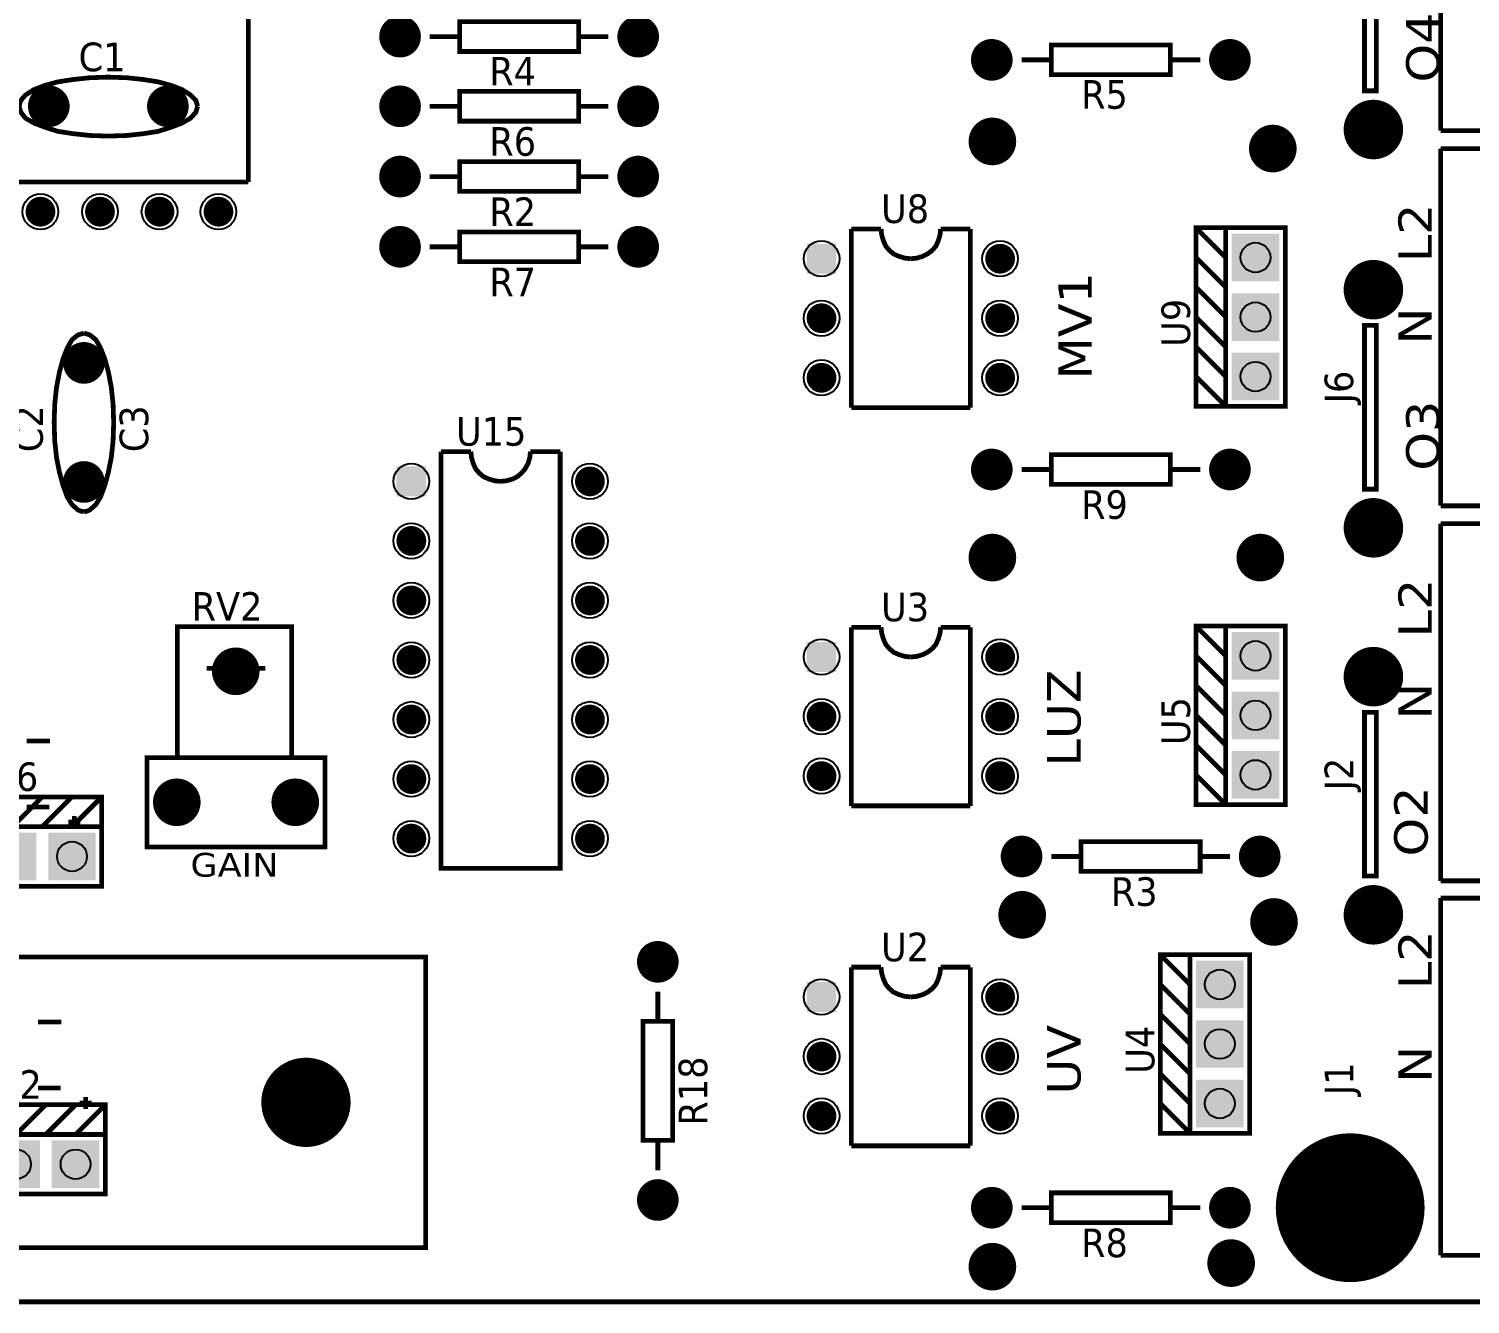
# Model space of a CAD drawing. Header units: millimetres. Extents: x 123.5 to 144.3, y 105.4 to 121.6.
# Drawn here: x 129.436 to 133.068, y 110.285 to 113.498 of the extents above; entities that cross this region are included whole.
import ezdxf

# ---------------------------------------------------------------- set-up
doc = ezdxf.new("R2010")
doc.units = ezdxf.units.MM
doc.layers.add('12632256', color=7, linetype='Continuous')
doc.layers.add('BLK_12AWG', color=7, linetype='Continuous')
doc.styles.get("Standard").update_dxf_attribs({"font": 'tahoma.ttf'})

# ---------------------------------------------------------------- blocks, each defined once
blk = doc.blocks.new('EPAD')
at = {"const_width": 0.5}
blk.add_lwpolyline([(-0.25, 0, 1), (0.25, 0, 1)], format="xyb", close=True, dxfattribs=at)
blk = doc.blocks.new('RPAD')
blk.add_trace([(-0.5, -0.5), (-0.5, 0.5), (0.5, -0.5), (0.5, 0.5)])
blk = doc.blocks.new('TarjetaElec')
at = {"const_width": 0.008}
for points in [[(149.0406, 100.3538), (154.0006, 100.3538), (154.0006, 104.4678), (149.0406, 104.4678), (149.0406, 100.3538)], [(153.5426, 102.9198), (153.5426, 102.3208)], [(151.5396, 102.7338), (151.5396, 102.2348)], [(153.4146, 102.3878), (153.4346, 102.3878), (153.4346, 102.6618), (153.4146, 102.6618), (153.4146, 102.3878)], [(151.8946, 102.4538), (152.0946, 102.4538), (152.0946, 102.5038), (151.8946, 102.5038), (151.8946, 102.4538)], [(151.8946, 102.4788), (151.8446, 102.4788)], [(152.1446, 102.4788), (152.0946, 102.4788)], [(152.8886, 102.4148), (153.0886, 102.4148), (153.0886, 102.4648), (152.8886, 102.4648), (152.8886, 102.4148)], [(152.8886, 102.4398), (152.8386, 102.4398)], [(153.1386, 102.4398), (153.0886, 102.4398)], [(151.1546, 102.3618), (151.1576, 102.3718), (151.1656, 102.3808), (151.1796, 102.3898), (151.1976, 102.3968), (151.2196, 102.4028), (151.2456, 102.4068), (151.2736, 102.4098), (151.3046, 102.4108)], [(151.4546, 102.3618), (151.4516, 102.3718), (151.4426, 102.3808), (151.4286, 102.3898), (151.4106, 102.3968), (151.3886, 102.4028), (151.3636, 102.4068), (151.3356, 102.4098), (151.3046, 102.4108)], [(151.8946, 102.3368), (152.0946, 102.3368), (152.0946, 102.3868), (151.8946, 102.3868), (151.8946, 102.3368)], [(151.1546, 102.3618), (151.1576, 102.3518), (151.1656, 102.3418), (151.1796, 102.3338), (151.1976, 102.3268), (151.2196, 102.3198), (151.2456, 102.3158), (151.2736, 102.3128), (151.3046, 102.3118)], [(151.4546, 102.3618), (151.4516, 102.3518), (151.4426, 102.3418), (151.4286, 102.3338), (151.4106, 102.3268), (151.3886, 102.3198), (151.3636, 102.3158), (151.3356, 102.3128), (151.3046, 102.3118)], [(151.8946, 102.3618), (151.8446, 102.3618)], [(152.1446, 102.3618), (152.0946, 102.3618)], [(153.5426, 102.3208), (153.9426, 102.3208)], [(153.5426, 102.2908), (153.9426, 102.2908)], [(153.5426, 102.2908), (153.5426, 101.6908)], [(151.8946, 102.2188), (152.0946, 102.2188), (152.0946, 102.2688), (151.8946, 102.2688), (151.8946, 102.2188)], [(151.8946, 102.2438), (151.8446, 102.2438)], [(152.1446, 102.2438), (152.0946, 102.2438)], [(149.5406, 102.2348), (151.5396, 102.2348)], [(151.8946, 102.1008), (152.0946, 102.1008), (152.0946, 102.1508), (151.8946, 102.1508), (151.8946, 102.1008)], [(152.5526, 102.1558), (152.6026, 102.1558)], [(152.5526, 102.1558), (152.5526, 101.8558)], [(152.6526, 102.1058), (152.6426, 102.1068), (152.6326, 102.1098), (152.6236, 102.1138), (152.6166, 102.1198), (152.6106, 102.1268), (152.6066, 102.1358), (152.6036, 102.1458), (152.6026, 102.1558)], [(152.6526, 102.1058), (152.6626, 102.1068), (152.6726, 102.1098), (152.6806, 102.1138), (152.6886, 102.1198), (152.6946, 102.1268), (152.6986, 102.1358), (152.7016, 102.1458), (152.7026, 102.1558)], [(152.7026, 102.1558), (152.7526, 102.1558)], [(152.7526, 102.1558), (152.7526, 101.8558)], [(153.1816, 101.8578), (153.2816, 101.8578), (153.2816, 102.1578), (153.1816, 102.1578), (153.1816, 101.8578), (153.1316, 101.8578), (153.1316, 102.1578), (153.1816, 102.1578)], [(153.1816, 102.1078), (153.1316, 102.1578)], [(151.8946, 102.1258), (151.8446, 102.1258)], [(152.1446, 102.1258), (152.0946, 102.1258)], [(153.1816, 102.0578), (153.1316, 102.1078)], [(153.1816, 102.0078), (153.1316, 102.0578)], [(153.1816, 101.9578), (153.1316, 102.0078)], [(151.2636, 101.9808), (151.2536, 101.9778), (151.2436, 101.9698), (151.2356, 101.9558), (151.2286, 101.9378), (151.2226, 101.9158), (151.2176, 101.8898), (151.2146, 101.8618), (151.2136, 101.8308)], [(151.2636, 101.9808), (151.2736, 101.9778), (151.2836, 101.9698), (151.2916, 101.9558), (151.2986, 101.9378), (151.3046, 101.9158), (151.3096, 101.8898), (151.3126, 101.8618), (151.3136, 101.8308)], [(153.4146, 101.7188), (153.4346, 101.7188), (153.4346, 101.9938), (153.4146, 101.9938), (153.4146, 101.7188)], [(153.1816, 101.9078), (153.1316, 101.9578)], [(153.1816, 101.8578), (153.1316, 101.9078)], [(152.5526, 101.8558), (152.7526, 101.8558)], [(151.2636, 101.6808), (151.2586, 101.6818), (151.2536, 101.6838), (151.2436, 101.6928), (151.2356, 101.7058), (151.2286, 101.7248), (151.2226, 101.7468), (151.2176, 101.7718), (151.2146, 101.7998), (151.2136, 101.8308)], [(151.2636, 101.6808), (151.2686, 101.6818), (151.2736, 101.6838), (151.2836, 101.6928), (151.2916, 101.7058), (151.2986, 101.7248), (151.3046, 101.7468), (151.3096, 101.7718), (151.3126, 101.7998), (151.3136, 101.8308)], [(151.8636, 101.7818), (151.9136, 101.7818)], [(151.8636, 101.7818), (151.8636, 101.0818), (152.0636, 101.0818), (152.0636, 101.7818)], [(151.9636, 101.7318), (151.9536, 101.7328), (151.9436, 101.7358), (151.9346, 101.7398), (151.9276, 101.7458), (151.9216, 101.7528), (151.9176, 101.7618), (151.9146, 101.7718), (151.9136, 101.7818)], [(151.9636, 101.7318), (151.9736, 101.7328), (151.9836, 101.7358), (151.9916, 101.7398), (151.9986, 101.7458), (152.0046, 101.7528), (152.0096, 101.7618), (152.0126, 101.7718), (152.0136, 101.7818)], [(152.0136, 101.7818), (152.0636, 101.7818)], [(152.8886, 101.7268), (153.0886, 101.7268), (153.0886, 101.7768), (152.8886, 101.7768), (152.8886, 101.7268)], [(152.8886, 101.7518), (152.8386, 101.7518)], [(153.1386, 101.7518), (153.0886, 101.7518)], [(153.5426, 101.6908), (153.9426, 101.6908)], [(153.5426, 101.6608), (153.9426, 101.6608)], [(153.5426, 101.6608), (153.5426, 101.0608)], [(151.4206, 101.2678), (151.6126, 101.2678), (151.6126, 101.4878), (151.4206, 101.4878), (151.4206, 101.2678)], [(153.1816, 101.1888), (153.2816, 101.1888), (153.2816, 101.4888), (153.1816, 101.4888), (153.1816, 101.1888), (153.1316, 101.1888), (153.1316, 101.4888), (153.1816, 101.4888)], [(153.1816, 101.4388), (153.1316, 101.4888)], [(152.5526, 101.4868), (152.6026, 101.4868)], [(152.5526, 101.4868), (152.5526, 101.1868)], [(152.6526, 101.4368), (152.6426, 101.4378), (152.6326, 101.4408), (152.6236, 101.4448), (152.6166, 101.4508), (152.6106, 101.4578), (152.6066, 101.4668), (152.6036, 101.4768), (152.6026, 101.4868)], [(152.6526, 101.4368), (152.6626, 101.4378), (152.6726, 101.4408), (152.6806, 101.4448), (152.6886, 101.4508), (152.6946, 101.4578), (152.6986, 101.4668), (152.7016, 101.4768), (152.7026, 101.4868)], [(152.7026, 101.4868), (152.7526, 101.4868)], [(152.7526, 101.4868), (152.7526, 101.1868)], [(153.1816, 101.3888), (153.1316, 101.4388)], [(151.4696, 101.4178), (151.5686, 101.4178)], [(153.1816, 101.3388), (153.1316, 101.3888)], [(153.4146, 101.0688), (153.4346, 101.0688), (153.4346, 101.3438), (153.4146, 101.3438), (153.4146, 101.0688)], [(153.1816, 101.2888), (153.1316, 101.3388)], [(151.1676, 101.2958), (151.2066, 101.2958)], [(153.1816, 101.2388), (153.1316, 101.2888)], [(151.3696, 101.1178), (151.6686, 101.1178), (151.6686, 101.2678), (151.3696, 101.2678), (151.3696, 101.1178)], [(153.1816, 101.1888), (153.1316, 101.2388)], [(150.9936, 101.1518), (150.9936, 101.2018), (151.2936, 101.2018), (151.2936, 101.1518)], [(151.1436, 101.1518), (151.1936, 101.2018)], [(151.1936, 101.1518), (151.2436, 101.2018)], [(151.2436, 101.1518), (151.2936, 101.2018)], [(151.1676, 101.1848), (151.2056, 101.1848)], [(152.5526, 101.1868), (152.7526, 101.1868)], [(150.9936, 101.0518), (151.2936, 101.0518), (151.2936, 101.1518), (150.9936, 101.1518), (150.9936, 101.0518)], [(151.2376, 101.1598), (151.2576, 101.1598)], [(151.2476, 101.1698), (151.2476, 101.1498)], [(152.9386, 101.0768), (153.1386, 101.0768), (153.1386, 101.1268), (152.9386, 101.1268), (152.9386, 101.0768)], [(152.9386, 101.1018), (152.8886, 101.1018)], [(153.1886, 101.1018), (153.1386, 101.1018)], [(153.5426, 101.0608), (153.9426, 101.0608)], [(153.5426, 101.0318), (153.9426, 101.0318)], [(153.5426, 101.0318), (153.5426, 100.4318)], [(150.4606, 100.4448), (151.8376, 100.4448), (151.8376, 100.9328), (150.4606, 100.9328), (150.4606, 100.4448)], [(153.1216, 100.6368), (153.2216, 100.6368), (153.2216, 100.9368), (153.1216, 100.9368), (153.1216, 100.6368), (153.0716, 100.6368), (153.0716, 100.9368), (153.1216, 100.9368)], [(153.1216, 100.8868), (153.0716, 100.9368)], [(152.5526, 100.9158), (152.6026, 100.9158)], [(152.5526, 100.9158), (152.5526, 100.6158)], [(152.6526, 100.8658), (152.6426, 100.8668), (152.6326, 100.8698), (152.6236, 100.8738), (152.6166, 100.8798), (152.6106, 100.8868), (152.6066, 100.8958), (152.6036, 100.9058), (152.6026, 100.9158)], [(152.6526, 100.8658), (152.6626, 100.8668), (152.6726, 100.8698), (152.6806, 100.8738), (152.6886, 100.8798), (152.6946, 100.8868), (152.6986, 100.8958), (152.7016, 100.9058), (152.7026, 100.9158)], [(152.7026, 100.9158), (152.7526, 100.9158)], [(152.7526, 100.9158), (152.7526, 100.6158)], [(153.1216, 100.8368), (153.0716, 100.8868)], [(152.2276, 100.8748), (152.2276, 100.8248)], [(153.1216, 100.7868), (153.0716, 100.8368)], [(151.1866, 100.8238), (151.2256, 100.8238)], [(152.2026, 100.6248), (152.2526, 100.6248), (152.2526, 100.8248), (152.2026, 100.8248), (152.2026, 100.6248)], [(153.1216, 100.7368), (153.0716, 100.7868)], [(153.1216, 100.6868), (153.0716, 100.7368)], [(151.1866, 100.7128), (151.2246, 100.7128)], [(151.2666, 100.6978), (151.2666, 100.6778)], [(150.9996, 100.6348), (150.9996, 100.6848), (151.2996, 100.6848), (151.2996, 100.6348)], [(151.1496, 100.6348), (151.1996, 100.6848)], [(151.1996, 100.6348), (151.2496, 100.6848)], [(151.2496, 100.6348), (151.2996, 100.6848)], [(151.2566, 100.6878), (151.2766, 100.6878)], [(153.1216, 100.6368), (153.0716, 100.6868)], [(150.9996, 100.5348), (151.2996, 100.5348), (151.2996, 100.6348), (150.9996, 100.6348), (150.9996, 100.5348)], [(152.2276, 100.6248), (152.2276, 100.5748)], [(152.5526, 100.6158), (152.7526, 100.6158)], [(152.8886, 100.4868), (153.0886, 100.4868), (153.0886, 100.5368), (152.8886, 100.5368), (152.8886, 100.4868)], [(152.8886, 100.5118), (152.8386, 100.5118)], [(153.1386, 100.5118), (153.0886, 100.5118)], [(153.5426, 100.4318), (153.9426, 100.4318)]]:
    blk.add_lwpolyline(points, dxfattribs=at)
for centre, radius in [((151.7946, 102.4788), 0.025), ((152.1946, 102.4788), 0.025), ((152.7886, 102.4398), 0.025), ((153.1886, 102.4398), 0.025), ((151.2046, 102.3618), 0.025), ((151.4046, 102.3618), 0.025), ((151.7946, 102.3618), 0.025), ((152.1946, 102.3618), 0.025), ((153.4296, 102.3228), 0.025), ((152.7896, 102.3028), 0.025), ((153.2606, 102.2908), 0.025), ((151.7946, 102.2438), 0.025), ((152.1946, 102.2438), 0.025), ((151.1906, 102.1848), 0.03), ((151.2906, 102.1848), 0.03), ((151.3906, 102.1848), 0.03), ((151.4896, 102.1848), 0.03), ((151.7946, 102.1258), 0.025), ((152.1946, 102.1258), 0.025), ((152.5026, 102.1058), 0.03), ((152.8026, 102.1058), 0.03), ((153.2316, 102.1078), 0.025), ((153.4296, 102.0538), 0.025), ((152.5026, 102.0058), 0.03), ((152.8026, 102.0058), 0.03), ((153.2316, 102.0078), 0.025), ((151.2636, 101.9308), 0.025), ((152.5026, 101.9058), 0.03), ((152.8026, 101.9058), 0.03), ((153.2316, 101.9078), 0.025), ((151.8136, 101.7318), 0.03), ((152.1136, 101.7318), 0.03), ((152.7886, 101.7518), 0.025), ((153.1886, 101.7518), 0.025), ((151.2636, 101.7308), 0.025), ((151.8136, 101.6318), 0.03), ((152.1136, 101.6318), 0.03), ((153.4296, 101.6538), 0.025), ((152.7896, 101.6038), 0.025), ((153.2396, 101.6038), 0.025), ((151.8136, 101.5318), 0.03), ((152.1136, 101.5318), 0.03), ((151.8136, 101.4318), 0.03), ((152.1136, 101.4318), 0.03), ((152.5026, 101.4368), 0.03), ((152.8026, 101.4368), 0.03), ((153.2316, 101.4388), 0.025), ((151.5186, 101.4128), 0.025), ((153.4296, 101.4038), 0.025), ((151.8136, 101.3318), 0.03), ((152.1136, 101.3318), 0.03), ((152.5026, 101.3368), 0.03), ((152.8026, 101.3368), 0.03), ((153.2316, 101.3388), 0.025), ((151.8136, 101.2318), 0.03), ((152.1136, 101.2318), 0.03), ((152.5026, 101.2368), 0.03), ((152.8026, 101.2368), 0.03), ((153.2316, 101.2388), 0.025), ((151.4196, 101.1928), 0.025), ((151.6186, 101.1928), 0.025), ((151.8136, 101.1318), 0.03), ((152.1136, 101.1318), 0.03), ((151.2436, 101.1018), 0.025), ((152.8386, 101.1018), 0.025), ((153.2386, 101.1018), 0.025), ((152.8396, 101.0038), 0.025), ((153.2626, 100.9918), 0.025), ((153.4296, 101.0038), 0.025), ((152.2276, 100.9248), 0.025), ((153.1716, 100.8868), 0.025), ((152.5026, 100.8658), 0.03), ((152.8026, 100.8658), 0.03), ((152.5026, 100.7658), 0.03), ((152.8026, 100.7658), 0.03), ((153.1716, 100.7868), 0.025), ((151.6366, 100.6888), 0.03), ((152.5026, 100.6658), 0.03), ((152.8026, 100.6658), 0.03), ((153.1716, 100.6868), 0.025), ((151.1496, 100.5848), 0.025), ((151.2496, 100.5848), 0.025), ((152.2276, 100.5248), 0.025), ((152.7886, 100.5118), 0.025), ((153.1886, 100.5118), 0.025), ((153.3906, 100.5118), 0.03), ((152.7896, 100.4128), 0.025), ((153.1906, 100.4188), 0.025)]:
    blk.add_circle(centre, radius)
for name, p, xscale, yscale in [('EPAD', (151.7946, 102.4788), 0.07, 0.07), ('EPAD', (152.1946, 102.4788), 0.07, 0.07), ('EPAD', (152.7886, 102.4398), 0.07, 0.07), ('EPAD', (153.1886, 102.4398), 0.07, 0.07), ('EPAD', (151.2046, 102.3618), 0.07, 0.07), ('EPAD', (151.4046, 102.3618), 0.07, 0.07), ('EPAD', (151.7946, 102.3618), 0.07, 0.07), ('EPAD', (152.1946, 102.3618), 0.07, 0.07), ('EPAD', (153.4296, 102.3228), 0.1, 0.1), ('EPAD', (152.7896, 102.3028), 0.08, 0.08), ('EPAD', (153.2606, 102.2908), 0.08, 0.08), ('EPAD', (151.7946, 102.2438), 0.07, 0.07), ('EPAD', (152.1946, 102.2438), 0.07, 0.07), ('EPAD', (151.1906, 102.1848), 0.05, 0.05), ('EPAD', (151.2906, 102.1848), 0.05, 0.05), ('EPAD', (151.3906, 102.1848), 0.05, 0.05), ('EPAD', (151.4896, 102.1848), 0.05, 0.05), ('EPAD', (151.7946, 102.1258), 0.07, 0.07), ('EPAD', (152.1946, 102.1258), 0.07, 0.07), ('EPAD', (152.8026, 102.1058), 0.05, 0.05), ('EPAD', (153.4296, 102.0538), 0.1, 0.1), ('EPAD', (152.5026, 102.0058), 0.05, 0.05), ('EPAD', (152.8026, 102.0058), 0.05, 0.05), ('EPAD', (151.2636, 101.9308), 0.07, 0.07), ('EPAD', (152.5026, 101.9058), 0.05, 0.05), ('EPAD', (152.8026, 101.9058), 0.05, 0.05), ('EPAD', (152.7886, 101.7518), 0.07, 0.07), ('EPAD', (153.1886, 101.7518), 0.07, 0.07), ('EPAD', (151.2636, 101.7308), 0.07, 0.07), ('EPAD', (152.1136, 101.7318), 0.05, 0.05), ('EPAD', (153.4296, 101.6538), 0.1, 0.1), ('EPAD', (151.8136, 101.6318), 0.05, 0.05), ('EPAD', (152.1136, 101.6318), 0.05, 0.05), ('EPAD', (152.7896, 101.6038), 0.08, 0.08), ('EPAD', (153.2396, 101.6038), 0.08, 0.08), ('EPAD', (151.8136, 101.5318), 0.05, 0.05), ('EPAD', (152.1136, 101.5318), 0.05, 0.05), ('EPAD', (151.5186, 101.4128), 0.08, 0.08), ('EPAD', (151.8136, 101.4318), 0.05, 0.05), ('EPAD', (152.1136, 101.4318), 0.05, 0.05), ('EPAD', (152.8026, 101.4368), 0.05, 0.05), ('EPAD', (153.4296, 101.4038), 0.1, 0.1), ('EPAD', (151.8136, 101.3318), 0.05, 0.05), ('EPAD', (152.1136, 101.3318), 0.05, 0.05), ('EPAD', (152.5026, 101.3368), 0.05, 0.05), ('EPAD', (152.8026, 101.3368), 0.05, 0.05), ('EPAD', (151.8136, 101.2318), 0.05, 0.05), ('EPAD', (152.1136, 101.2318), 0.05, 0.05), ('EPAD', (152.5026, 101.2368), 0.05, 0.05), ('EPAD', (152.8026, 101.2368), 0.05, 0.05), ('EPAD', (151.4196, 101.1928), 0.08, 0.08), ('EPAD', (151.6186, 101.1928), 0.08, 0.08), ('EPAD', (151.8136, 101.1318), 0.05, 0.05), ('EPAD', (152.1136, 101.1318), 0.05, 0.05), ('RPAD', (151.1436, 101.1018), 0.08, 0.08), ('RPAD', (151.2436, 101.1018), 0.08, 0.08), ('EPAD', (152.8386, 101.1018), 0.07, 0.07), ('EPAD', (153.2386, 101.1018), 0.07, 0.07), ('EPAD', (152.8396, 101.0038), 0.08, 0.08), ('EPAD', (153.2626, 100.9918), 0.08, 0.08), ('EPAD', (153.4296, 101.0038), 0.1, 0.1), ('EPAD', (152.2276, 100.9248), 0.07, 0.07), ('EPAD', (152.8026, 100.8658), 0.05, 0.05), ('EPAD', (152.5026, 100.7658), 0.05, 0.05), ('EPAD', (152.8026, 100.7658), 0.05, 0.05), ('EPAD', (151.6366, 100.6888), 0.15, 0.15), ('EPAD', (152.5026, 100.6658), 0.05, 0.05), ('EPAD', (152.8026, 100.6658), 0.05, 0.05), ('RPAD', (151.1496, 100.5848), 0.08, 0.08), ('RPAD', (151.2496, 100.5848), 0.08, 0.08), ('EPAD', (153.3906, 100.5118), 0.25, 0.25), ('EPAD', (152.2276, 100.5248), 0.07, 0.07), ('EPAD', (152.7886, 100.5118), 0.07, 0.07), ('EPAD', (153.1886, 100.5118), 0.07, 0.07), ('EPAD', (152.7896, 100.4128), 0.08, 0.08), ('EPAD', (153.1906, 100.4188), 0.08, 0.08)]:
    blk.add_blockref(name, p, dxfattribs=dict(xscale=xscale, yscale=yscale))
for p, xscale, yscale, rotation in [((153.2316, 102.1078), 0.08, 0.08, 90), ((152.5026, 102.1058), 0.05, 0.05, 270), ((153.2316, 102.0078), 0.08, 0.08, 90), ((153.2316, 101.9078), 0.08, 0.08, 90), ((151.8136, 101.7318), 0.05, 0.05, 270), ((153.2316, 101.4388), 0.08, 0.08, 90), ((152.5026, 101.4368), 0.05, 0.05, 270), ((153.2316, 101.3388), 0.08, 0.08, 90), ((153.2316, 101.2388), 0.08, 0.08, 90), ((153.1716, 100.8868), 0.08, 0.08, 90), ((152.5026, 100.8658), 0.05, 0.05, 270), ((153.1716, 100.7868), 0.08, 0.08, 90), ((153.1716, 100.6868), 0.08, 0.08, 90)]:
    blk.add_blockref('RPAD', p, dxfattribs=dict(xscale=xscale, yscale=yscale, rotation=rotation))
at = {"layer": '12632256'}
for s, height, width, p in [('O4', 0.056, 1.25, (153.5406, 102.4018)), ('L2', 0.056, 1.25, (153.5276, 102.0998)), ('MV1', 0.056, 1.25, (152.9566, 101.9028)), ('U9', 0.048, 1.041667, (153.1216, 101.9578)), ('N', 0.056, 1.25, (153.5276, 101.9618)), ('J6', 0.048, 1.041667, (153.3956, 101.8628)), ('C3', 0.048, 1.041667, (151.3716, 101.7808)), ('O3', 0.056, 1.25, (153.5406, 101.7498)), ('C2', 0.048, 1.041667, (151.1946, 101.7808)), ('L2', 0.056, 1.25, (153.5276, 101.4698)), ('LUZ', 0.056, 1.25, (152.9376, 101.2528)), ('N', 0.056, 1.25, (153.5276, 101.3318)), ('U5', 0.048, 1.041667, (153.1216, 101.2888)), ('J2', 0.048, 1.041667, (153.3956, 101.2128)), ('O2', 0.056, 1.25, (153.5206, 101.1018)), ('L2', 0.056, 1.25, (153.5276, 100.8788)), ('UV', 0.056, 1.25, (152.9376, 100.7018)), ('U4', 0.048, 1.041667, (153.0616, 100.7368)), ('N', 0.056, 1.25, (153.5276, 100.7218)), ('R18', 0.048, 1.041667, (152.3106, 100.6498)), ('J1', 0.048, 1.041667, (153.3956, 100.7008))]:
    blk.add_text(s, height=height, rotation=90, dxfattribs=dict(at, width=width)).set_placement(p)
for s, height, width, p in [('C1', 0.048, 1.041667, (151.2546, 102.4208)), ('R4', 0.048, 1.041667, (151.9446, 102.3968)), ('R5', 0.048, 1.041667, (152.9386, 102.3578)), ('R6', 0.048, 1.041667, (151.9446, 102.2788)), ('R2', 0.048, 1.041667, (151.9446, 102.1608)), ('U8', 0.048, 1.041667, (152.6026, 102.1658)), ('R7', 0.048, 1.041667, (151.9446, 102.0428)), ('U15', 0.048, 1.041667, (151.8886, 101.7918)), ('R9', 0.048, 1.041667, (152.9386, 101.6688)), ('RV2', 0.048, 1.041667, (151.4446, 101.4978)), ('U3', 0.048, 1.041667, (152.6026, 101.4968)), ('U16', 0.048, 1.041667, (151.0686, 101.2118)), ('GAIN', 0.04, 1.25, (151.4426, 101.0678)), ('R3', 0.048, 1.041667, (152.9886, 101.0188)), ('U2', 0.048, 1.041667, (152.6026, 100.9258)), ('U12', 0.048, 1.041667, (151.0746, 100.6948)), ('R8', 0.048, 1.041667, (152.9386, 100.4288))]:
    blk.add_text(s, height=height, dxfattribs=dict(at, width=width)).set_placement(p)

msp = doc.modelspace()

# ---------------------------------------------------------------- block references
at = {"layer": 'BLK_12AWG', "xscale": 1.5, "yscale": 1.5, "zscale": 1.5}
msp.add_blockref('TarjetaElec', (-97.3203, -40.2399), dxfattribs=at)

doc.saveas('drawing.dxf')
